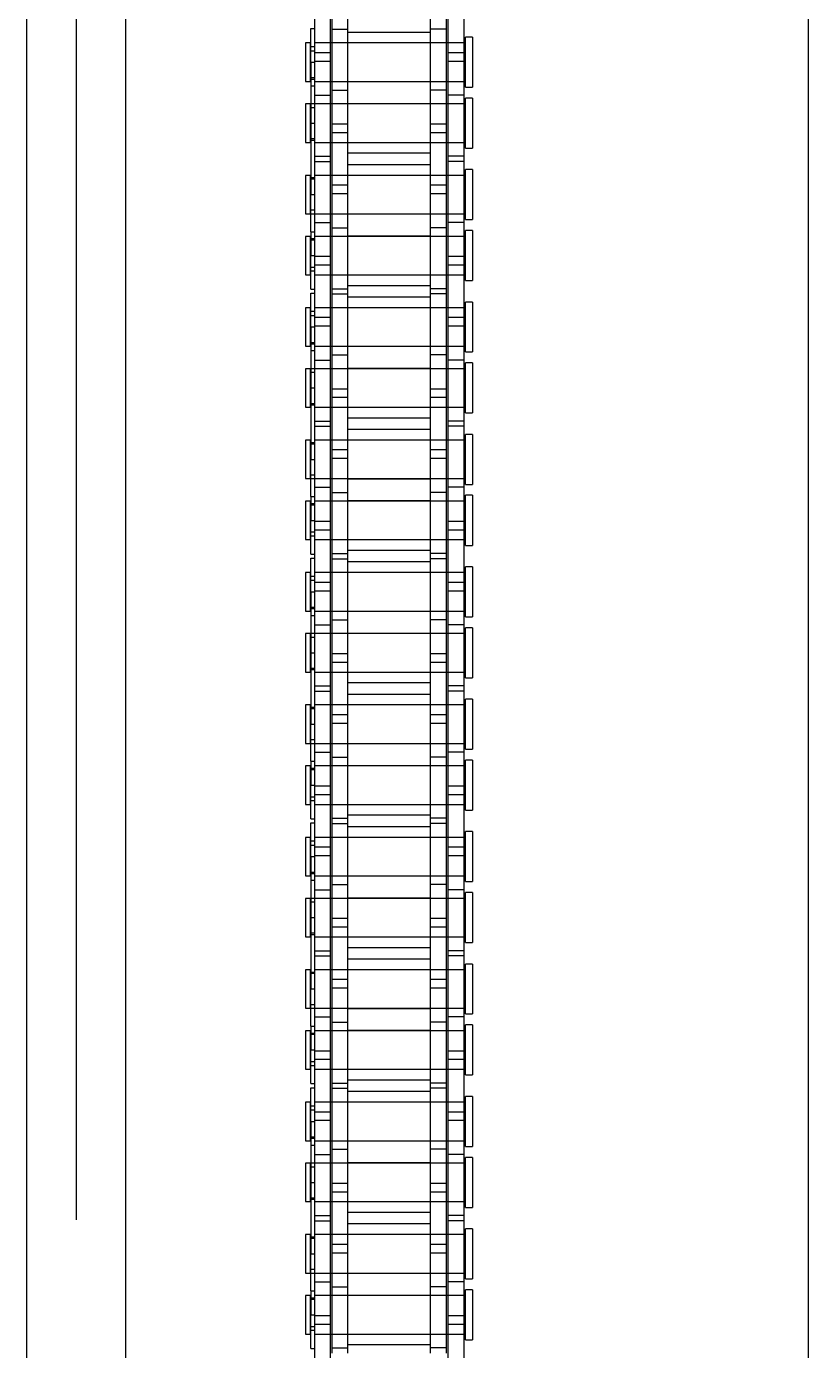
# Model space of a CAD drawing. Header units: metres. Extents: x 0 to 63075, y 0 to 44550.
# Drawn here: x 14315.3 to 14390.3, y 26156.7 to 26283.7 of the extents above; entities that cross this region are included whole.
import ezdxf

# ---------------------------------------------------------------- set-up
doc = ezdxf.new("R2010")
doc.units = ezdxf.units.M
doc.header["$LTSCALE"] = 75
doc.linetypes.add('HIDDEN2', pattern=[4.7625, 3.175, -1.5875])
for name, color, linetype in [('SDM', 7, 'Continuous'), ('SL4', 4, 'Continuous'), ('ST1', 7, 'HIDDEN2')]:
    doc.layers.add(name, color=color, linetype=linetype)

# ---------------------------------------------------------------- blocks, each defined once
blk = doc.blocks.new('A$Ca53c419a')
at = {"layer": 'SL4'}
for p, q in [((2334.74, 495.77), (1009.76, 495.77)), ((1009.76, 486.24), (2334.74, 486.24)), ((1009.76, 420.77), (2334.74, 420.77))]:
    blk.add_line(p, q, dxfattribs=at)
at = {"layer": 'ST1'}
for p, q in [((2334.74, 491), (1009.76, 491)), ((1009.76, 486.24), (2334.74, 486.24)), ((1732.17, 469), (1728.48, 469)), ((1728.48, 469), (1728.48, 468.53)), ((1732.17, 468.53), (1732.17, 469)), ((1738.02, 469), (1734.33, 469)), ((1734.33, 469), (1734.33, 468.53)), ((1738.02, 468.53), (1738.02, 469)), ((1744.87, 469), (1741.18, 469)), ((1741.18, 469), (1741.18, 468.53)), ((1744.87, 468.53), (1744.87, 469)), ((1750.72, 469), (1747.03, 469)), ((1747.03, 469), (1747.03, 468.53)), ((1750.72, 468.53), (1750.72, 469)), ((1757.57, 469), (1753.88, 469)), ((1753.88, 469), (1753.88, 468.53)), ((1757.57, 468.53), (1757.57, 469)), ((1763.42, 469), (1759.73, 469)), ((1759.73, 469), (1759.73, 468.53)), ((1763.42, 468.53), (1763.42, 469)), ((1770.27, 469), (1766.58, 469)), ((1766.58, 469), (1766.58, 468.53)), ((1770.27, 468.53), (1770.27, 469)), ((1776.12, 469), (1772.43, 469)), ((1772.43, 469), (1772.43, 468.53)), ((1776.12, 468.53), (1776.12, 469)), ((1782.97, 469), (1779.28, 469)), ((1779.28, 469), (1779.28, 468.53)), ((1782.97, 468.53), (1782.97, 469)), ((1788.82, 469), (1785.13, 469)), ((1785.13, 469), (1785.13, 468.53)), ((1788.82, 468.53), (1788.82, 469)), ((1795.67, 469), (1791.98, 469)), ((1791.98, 469), (1791.98, 468.53)), ((1795.67, 468.53), (1795.67, 469)), ((1801.52, 469), (1797.83, 469)), ((1797.83, 469), (1797.83, 468.53)), ((1801.52, 468.53), (1801.52, 469)), ((1808.37, 469), (1804.68, 469)), ((1804.68, 469), (1804.68, 468.53)), ((1808.37, 468.53), (1808.37, 469)), ((1814.22, 469), (1810.53, 469)), ((1810.53, 469), (1810.53, 468.53)), ((1814.22, 468.53), (1814.22, 469)), ((1821.07, 469), (1817.38, 469)), ((1817.38, 469), (1817.38, 468.53)), ((1821.07, 468.53), (1821.07, 469)), ((1826.92, 469), (1823.23, 469)), ((1823.23, 469), (1823.23, 468.53)), ((1826.92, 468.53), (1826.92, 469)), ((1833.77, 469), (1830.08, 469)), ((1830.08, 469), (1830.08, 468.53)), ((1833.77, 468.53), (1833.77, 469)), ((1839.62, 469), (1835.93, 469)), ((1835.93, 469), (1835.93, 468.53)), ((1839.62, 468.53), (1839.62, 469)), ((1846.47, 469), (1842.78, 469)), ((1842.78, 469), (1842.78, 468.53)), ((1846.47, 468.53), (1846.47, 469)), ((1852.32, 469), (1848.63, 469)), ((1848.63, 469), (1848.63, 468.53)), ((1852.32, 468.53), (1852.32, 469)), ((1729.4, 468.16), (1720.3, 468.16)), ((1727.1, 468.49), (1727.1, 468.16)), ((1727.1, 468.49), (1730.33, 468.49)), ((1728.48, 468.53), (1732.17, 468.53)), ((1728.48, 468.16), (1728.48, 466.64)), ((1728.48, 468.16), (1728.48, 453.66)), ((1728.85, 468.53), (1728.85, 468.16)), ((1729.22, 468.49), (1729.22, 468.16)), ((1730.26, 468.16), (1729.4, 468.16)), ((1729.4, 466.64), (1729.4, 468.16)), ((1739.35, 468.16), (1730.26, 468.16)), ((1730.26, 468.16), (1730.26, 466.64)), ((1730.33, 468.49), (1730.33, 468.16)), ((1732.62, 468.49), (1730.33, 468.49)), ((1731.8, 468.16), (1731.8, 468.53)), ((1731.95, 468.49), (1731.95, 468.16)), ((1732.17, 466.64), (1732.17, 468.16)), ((1732.17, 453.66), (1732.17, 468.16)), ((1732.62, 468.49), (1736.18, 468.49)), ((1732.62, 468.49), (1732.62, 468.16)), ((1733.5, 468.16), (1733.5, 466.64)), ((1734.33, 468.53), (1738.02, 468.53)), ((1734.33, 468.49), (1734.33, 466.64)), ((1734.33, 468.16), (1734.33, 453.66)), ((1734.7, 468.53), (1734.7, 468.16)), ((1736.18, 468.49), (1736.18, 468.16)), ((1748.88, 468.49), (1736.18, 468.49)), ((1737.65, 468.16), (1737.65, 468.53)), ((1737.8, 468.49), (1737.8, 468.16)), ((1738.02, 466.64), (1738.02, 468.16)), ((1738.02, 453.66), (1738.02, 468.16)), ((1739.35, 468.16), (1739.35, 466.64)), ((1745.7, 468.16), (1739.35, 468.16)), ((1739.85, 468.16), (1739.85, 466.64)), ((1741.18, 468.53), (1744.87, 468.53)), ((1741.18, 468.16), (1741.18, 466.64)), ((1741.18, 468.16), (1741.18, 453.66)), ((1741.41, 468.49), (1741.41, 468.16)), ((1741.55, 468.53), (1741.55, 468.16)), ((1743.03, 468.49), (1743.03, 468.16)), ((1744.5, 468.16), (1744.5, 468.53)), ((1744.87, 466.64), (1744.87, 468.49)), ((1744.87, 453.66), (1744.87, 468.16)), ((1745.7, 468.16), (1745.7, 466.64)), ((1754.8, 468.16), (1745.7, 468.16)), ((1746.58, 468.16), (1746.58, 468.49)), ((1747.03, 468.53), (1750.72, 468.53)), ((1747.03, 468.16), (1747.03, 466.64)), ((1747.03, 468.16), (1747.03, 453.66)), ((1747.26, 468.49), (1747.26, 468.16)), ((1747.4, 468.53), (1747.4, 468.16)), ((1748.88, 468.49), (1748.88, 468.16)), ((1748.88, 468.49), (1752.11, 468.49)), ((1748.95, 466.64), (1748.95, 468.16)), ((1749.81, 468.16), (1749.81, 466.64)), ((1749.98, 468.49), (1749.98, 468.16)), ((1750.35, 468.16), (1750.35, 468.53)), ((1750.72, 466.64), (1750.72, 468.16)), ((1750.72, 453.66), (1750.72, 468.16)), ((1752.11, 468.49), (1752.11, 468.16)), ((1752.5, 468.49), (1752.5, 468.16)), ((1752.5, 468.49), (1755.73, 468.49)), ((1753.88, 468.53), (1757.57, 468.53)), ((1753.88, 468.16), (1753.88, 466.64)), ((1753.88, 468.16), (1753.88, 453.66)), ((1754.25, 468.53), (1754.25, 468.16)), ((1754.62, 468.49), (1754.62, 468.16)), ((1755.66, 468.16), (1754.8, 468.16)), ((1754.8, 466.64), (1754.8, 468.16)), ((1764.75, 468.16), (1755.66, 468.16)), ((1755.66, 468.16), (1755.66, 466.64)), ((1755.73, 468.49), (1755.73, 468.16)), ((1758.02, 468.49), (1755.73, 468.49)), ((1757.2, 468.16), (1757.2, 468.53)), ((1757.35, 468.49), (1757.35, 468.16)), ((1757.57, 466.64), (1757.57, 468.16)), ((1757.57, 453.66), (1757.57, 468.16)), ((1758.02, 468.49), (1761.58, 468.49)), ((1758.02, 468.49), (1758.02, 468.16)), ((1758.9, 468.16), (1758.9, 466.64)), ((1759.73, 468.53), (1763.42, 468.53)), ((1759.73, 468.49), (1759.73, 466.64)), ((1759.73, 468.16), (1759.73, 453.66)), ((1760.1, 468.53), (1760.1, 468.16)), ((1761.58, 468.49), (1761.58, 468.16)), ((1774.28, 468.49), (1761.58, 468.49)), ((1763.05, 468.16), (1763.05, 468.53)), ((1763.2, 468.49), (1763.2, 468.16)), ((1763.42, 466.64), (1763.42, 468.16)), ((1763.42, 453.66), (1763.42, 468.16)), ((1764.75, 468.16), (1764.75, 466.64)), ((1771.1, 468.16), (1764.75, 468.16)), ((1765.25, 468.16), (1765.25, 466.64)), ((1766.58, 468.53), (1770.27, 468.53)), ((1766.58, 468.16), (1766.58, 466.64)), ((1766.58, 468.16), (1766.58, 453.66)), ((1766.81, 468.49), (1766.81, 468.16)), ((1766.95, 468.53), (1766.95, 468.16)), ((1768.43, 468.49), (1768.43, 468.16)), ((1769.9, 468.16), (1769.9, 468.53)), ((1770.27, 466.64), (1770.27, 468.49)), ((1770.27, 453.66), (1770.27, 468.16)), ((1771.1, 468.16), (1771.1, 466.64)), ((1780.2, 468.16), (1771.1, 468.16)), ((1771.98, 468.16), (1771.98, 468.49)), ((1772.43, 468.53), (1776.12, 468.53)), ((1772.43, 468.16), (1772.43, 466.64)), ((1772.43, 468.16), (1772.43, 453.66)), ((1772.66, 468.49), (1772.66, 468.16)), ((1772.8, 468.53), (1772.8, 468.16)), ((1774.28, 468.49), (1774.28, 468.16)), ((1774.28, 468.49), (1777.51, 468.49)), ((1774.35, 466.64), (1774.35, 468.16)), ((1775.21, 468.16), (1775.21, 466.64)), ((1775.38, 468.49), (1775.38, 468.16)), ((1775.75, 468.16), (1775.75, 468.53)), ((1776.12, 466.64), (1776.12, 468.16)), ((1776.12, 453.66), (1776.12, 468.16)), ((1777.51, 468.49), (1777.51, 468.16)), ((1777.9, 468.49), (1777.9, 468.16)), ((1777.9, 468.49), (1781.13, 468.49)), ((1779.28, 468.53), (1782.97, 468.53)), ((1779.28, 468.16), (1779.28, 466.64)), ((1779.28, 468.16), (1779.28, 453.66)), ((1779.65, 468.53), (1779.65, 468.16)), ((1780.02, 468.49), (1780.02, 468.16)), ((1781.06, 468.16), (1780.2, 468.16)), ((1780.2, 466.64), (1780.2, 468.16)), ((1790.15, 468.16), (1781.06, 468.16)), ((1781.06, 468.16), (1781.06, 466.64)), ((1781.13, 468.49), (1781.13, 468.16)), ((1783.42, 468.49), (1781.13, 468.49)), ((1782.6, 468.16), (1782.6, 468.53)), ((1782.75, 468.49), (1782.75, 468.16)), ((1782.97, 466.64), (1782.97, 468.16)), ((1782.97, 453.66), (1782.97, 468.16)), ((1783.42, 468.49), (1786.98, 468.49)), ((1783.42, 468.49), (1783.42, 468.16)), ((1784.3, 468.16), (1784.3, 466.64)), ((1785.13, 468.53), (1788.82, 468.53)), ((1785.13, 468.49), (1785.13, 466.64)), ((1785.13, 468.16), (1785.13, 453.66)), ((1785.5, 468.53), (1785.5, 468.16)), ((1786.98, 468.49), (1786.98, 468.16)), ((1799.68, 468.49), (1786.98, 468.49)), ((1788.45, 468.16), (1788.45, 468.53)), ((1788.6, 468.49), (1788.6, 468.16)), ((1788.82, 466.64), (1788.82, 468.16)), ((1788.82, 453.66), (1788.82, 468.16)), ((1790.15, 468.16), (1790.15, 466.64)), ((1796.5, 468.16), (1790.15, 468.16)), ((1790.65, 468.16), (1790.65, 466.64)), ((1791.98, 468.53), (1795.67, 468.53)), ((1791.98, 468.16), (1791.98, 466.64)), ((1791.98, 468.16), (1791.98, 453.66)), ((1792.21, 468.49), (1792.21, 468.16)), ((1792.35, 468.53), (1792.35, 468.16)), ((1793.83, 468.49), (1793.83, 468.16)), ((1795.3, 468.16), (1795.3, 468.53)), ((1795.67, 466.64), (1795.67, 468.49)), ((1795.67, 453.66), (1795.67, 468.16)), ((1796.5, 468.16), (1796.5, 466.64)), ((1805.6, 468.16), (1796.5, 468.16)), ((1797.38, 468.16), (1797.38, 468.49)), ((1797.83, 468.53), (1801.52, 468.53)), ((1797.83, 468.16), (1797.83, 466.64)), ((1797.83, 468.16), (1797.83, 453.66)), ((1798.06, 468.49), (1798.06, 468.16)), ((1798.2, 468.53), (1798.2, 468.16)), ((1799.68, 468.49), (1799.68, 468.16)), ((1799.68, 468.49), (1802.91, 468.49)), ((1799.75, 466.64), (1799.75, 468.16)), ((1800.61, 468.16), (1800.61, 466.64)), ((1800.78, 468.49), (1800.78, 468.16)), ((1801.15, 468.16), (1801.15, 468.53)), ((1801.52, 466.64), (1801.52, 468.16)), ((1801.52, 453.66), (1801.52, 468.16)), ((1802.91, 468.49), (1802.91, 468.16)), ((1803.3, 468.49), (1803.3, 468.16)), ((1803.3, 468.49), (1806.53, 468.49)), ((1804.68, 468.53), (1808.37, 468.53)), ((1804.68, 468.16), (1804.68, 466.64)), ((1804.68, 468.16), (1804.68, 453.66)), ((1805.05, 468.53), (1805.05, 468.16)), ((1805.42, 468.49), (1805.42, 468.16)), ((1806.46, 468.16), (1805.6, 468.16)), ((1805.6, 466.64), (1805.6, 468.16)), ((1815.55, 468.16), (1806.46, 468.16)), ((1806.46, 468.16), (1806.46, 466.64)), ((1806.53, 468.49), (1806.53, 468.16)), ((1808.82, 468.49), (1806.53, 468.49)), ((1808, 468.16), (1808, 468.53)), ((1808.15, 468.49), (1808.15, 468.16)), ((1808.37, 466.64), (1808.37, 468.16)), ((1808.37, 453.66), (1808.37, 468.16)), ((1808.82, 468.49), (1812.38, 468.49)), ((1808.82, 468.49), (1808.82, 468.16)), ((1809.7, 468.16), (1809.7, 466.64)), ((1810.53, 468.53), (1814.22, 468.53)), ((1810.53, 468.49), (1810.53, 466.64)), ((1810.53, 468.16), (1810.53, 453.66)), ((1810.9, 468.53), (1810.9, 468.16)), ((1812.38, 468.49), (1812.38, 468.16)), ((1825.08, 468.49), (1812.38, 468.49)), ((1813.85, 468.16), (1813.85, 468.53)), ((1814, 468.49), (1814, 468.16)), ((1814.22, 466.64), (1814.22, 468.16)), ((1814.22, 453.66), (1814.22, 468.16)), ((1815.55, 468.16), (1815.55, 466.64)), ((1821.9, 468.16), (1815.55, 468.16)), ((1816.05, 468.16), (1816.05, 466.64)), ((1817.38, 468.53), (1821.07, 468.53)), ((1817.38, 468.16), (1817.38, 466.64)), ((1817.38, 468.16), (1817.38, 453.66)), ((1817.61, 468.49), (1817.61, 468.16)), ((1817.75, 468.53), (1817.75, 468.16)), ((1819.23, 468.49), (1819.23, 468.16)), ((1820.7, 468.16), (1820.7, 468.53)), ((1821.07, 466.64), (1821.07, 468.49)), ((1821.07, 453.66), (1821.07, 468.16)), ((1821.9, 468.16), (1821.9, 466.64)), ((1831, 468.16), (1821.9, 468.16)), ((1822.78, 468.16), (1822.78, 468.49)), ((1823.23, 468.53), (1826.92, 468.53)), ((1823.23, 468.16), (1823.23, 466.64)), ((1823.23, 468.16), (1823.23, 453.66)), ((1823.46, 468.49), (1823.46, 468.16)), ((1823.6, 468.53), (1823.6, 468.16)), ((1825.08, 468.49), (1825.08, 468.16)), ((1825.08, 468.49), (1828.31, 468.49)), ((1825.15, 466.64), (1825.15, 468.16)), ((1826.01, 468.16), (1826.01, 466.64)), ((1826.18, 468.49), (1826.18, 468.16)), ((1826.55, 468.16), (1826.55, 468.53)), ((1826.92, 466.64), (1826.92, 468.16)), ((1826.92, 453.66), (1826.92, 468.16)), ((1828.31, 468.49), (1828.31, 468.16)), ((1828.7, 468.49), (1828.7, 468.16)), ((1828.7, 468.49), (1831.93, 468.49)), ((1830.08, 468.53), (1833.77, 468.53)), ((1830.08, 468.16), (1830.08, 466.64)), ((1830.08, 468.16), (1830.08, 453.66)), ((1830.45, 468.53), (1830.45, 468.16)), ((1830.82, 468.49), (1830.82, 468.16)), ((1831.86, 468.16), (1831, 468.16)), ((1831, 466.64), (1831, 468.16)), ((1840.95, 468.16), (1831.86, 468.16)), ((1831.86, 468.16), (1831.86, 466.64)), ((1831.93, 468.49), (1831.93, 468.16)), ((1834.22, 468.49), (1831.93, 468.49)), ((1833.4, 468.16), (1833.4, 468.53)), ((1833.55, 468.49), (1833.55, 468.16)), ((1833.77, 466.64), (1833.77, 468.16)), ((1833.77, 453.66), (1833.77, 468.16)), ((1834.22, 468.49), (1837.78, 468.49)), ((1834.22, 468.49), (1834.22, 468.16)), ((1835.1, 468.16), (1835.1, 466.64)), ((1835.93, 468.53), (1839.62, 468.53)), ((1835.93, 468.49), (1835.93, 466.64)), ((1835.93, 468.16), (1835.93, 453.66)), ((1836.3, 468.53), (1836.3, 468.16)), ((1837.78, 468.49), (1837.78, 468.16)), ((1850.48, 468.49), (1837.78, 468.49)), ((1839.25, 468.16), (1839.25, 468.53)), ((1839.4, 468.49), (1839.4, 468.16)), ((1839.62, 466.64), (1839.62, 468.16)), ((1839.62, 453.66), (1839.62, 468.16)), ((1840.95, 468.16), (1840.95, 466.64)), ((1847.3, 468.16), (1840.95, 468.16)), ((1841.45, 468.16), (1841.45, 466.64)), ((1842.78, 468.53), (1846.47, 468.53)), ((1842.78, 468.16), (1842.78, 466.64)), ((1842.78, 468.16), (1842.78, 453.66)), ((1843.01, 468.49), (1843.01, 468.16)), ((1843.15, 468.53), (1843.15, 468.16)), ((1844.63, 468.49), (1844.63, 468.16)), ((1846.1, 468.16), (1846.1, 468.53)), ((1846.47, 466.64), (1846.47, 468.49)), ((1846.47, 453.66), (1846.47, 468.16)), ((1847.3, 468.16), (1847.3, 466.64)), ((1856.4, 468.16), (1847.3, 468.16)), ((1848.18, 468.16), (1848.18, 468.49)), ((1848.63, 468.53), (1852.32, 468.53)), ((1848.63, 468.16), (1848.63, 466.64)), ((1848.63, 468.16), (1848.63, 453.66)), ((1848.86, 468.49), (1848.86, 468.16)), ((1849, 468.53), (1849, 468.16)), ((1850.48, 468.49), (1850.48, 468.16)), ((1850.48, 468.49), (1853.71, 468.49)), ((1850.55, 466.64), (1850.55, 468.16)), ((1851.41, 468.16), (1851.41, 466.64)), ((1851.58, 468.49), (1851.58, 468.16)), ((1851.95, 468.16), (1851.95, 468.53)), ((1852.32, 466.64), (1852.32, 468.16)), ((1852.32, 453.66), (1852.32, 468.16)), ((1853.71, 468.49), (1853.71, 468.16)), ((1729.4, 466.64), (1720.3, 466.64)), ((1733, 466.49), (1726.65, 466.49)), ((1727.15, 466.49), (1727.15, 464.97)), ((1728.48, 466.49), (1728.48, 464.97)), ((1730.26, 466.64), (1729.4, 466.64)), ((1739.35, 466.64), (1730.26, 466.64)), ((1732.17, 464.97), (1732.17, 466.49)), ((1733, 466.49), (1733, 464.97)), ((1742.1, 466.49), (1733, 466.49)), ((1734.33, 466.49), (1734.33, 464.97)), ((1736.25, 464.97), (1736.25, 466.49)), ((1737.11, 466.49), (1737.11, 464.97)), ((1738.02, 464.97), (1738.02, 466.49)), ((1745.7, 466.64), (1739.35, 466.64)), ((1741.18, 466.49), (1741.18, 464.97)), ((1742.96, 466.49), (1742.1, 466.49)), ((1742.1, 464.97), (1742.1, 466.49)), ((1752.05, 466.49), (1742.96, 466.49)), ((1742.96, 466.49), (1742.96, 464.97)), ((1744.87, 464.97), (1744.87, 466.49)), ((1754.8, 466.64), (1745.7, 466.64)), ((1746.2, 466.49), (1746.2, 464.97)), ((1747.03, 466.49), (1747.03, 464.97)), ((1750.72, 464.97), (1750.72, 466.49)), ((1752.05, 466.49), (1752.05, 464.97)), ((1758.4, 466.49), (1752.05, 466.49)), ((1752.55, 466.49), (1752.55, 464.97)), ((1753.88, 466.49), (1753.88, 464.97)), ((1755.66, 466.64), (1754.8, 466.64)), ((1764.75, 466.64), (1755.66, 466.64)), ((1757.57, 464.97), (1757.57, 466.49)), ((1758.4, 466.49), (1758.4, 464.97)), ((1767.5, 466.49), (1758.4, 466.49)), ((1759.73, 466.49), (1759.73, 464.97)), ((1761.65, 464.97), (1761.65, 466.49)), ((1762.51, 466.49), (1762.51, 464.97)), ((1763.42, 464.97), (1763.42, 466.49)), ((1771.1, 466.64), (1764.75, 466.64)), ((1766.58, 466.49), (1766.58, 464.97)), ((1768.36, 466.49), (1767.5, 466.49)), ((1767.5, 464.97), (1767.5, 466.49)), ((1777.45, 466.49), (1768.36, 466.49)), ((1768.36, 466.49), (1768.36, 464.97)), ((1770.27, 464.97), (1770.27, 466.49)), ((1780.2, 466.64), (1771.1, 466.64)), ((1771.6, 466.49), (1771.6, 464.97)), ((1772.43, 466.49), (1772.43, 464.97)), ((1776.12, 464.97), (1776.12, 466.49)), ((1777.45, 466.49), (1777.45, 464.97)), ((1783.8, 466.49), (1777.45, 466.49)), ((1777.95, 466.49), (1777.95, 464.97)), ((1779.28, 466.49), (1779.28, 464.97)), ((1781.06, 466.64), (1780.2, 466.64)), ((1790.15, 466.64), (1781.06, 466.64)), ((1782.97, 464.97), (1782.97, 466.49)), ((1783.8, 466.49), (1783.8, 464.97)), ((1792.9, 466.49), (1783.8, 466.49)), ((1785.13, 466.49), (1785.13, 464.97)), ((1787.05, 464.97), (1787.05, 466.49)), ((1787.91, 466.49), (1787.91, 464.97)), ((1788.82, 464.97), (1788.82, 466.49)), ((1796.5, 466.64), (1790.15, 466.64)), ((1791.98, 466.49), (1791.98, 464.97)), ((1793.76, 466.49), (1792.9, 466.49)), ((1792.9, 464.97), (1792.9, 466.49)), ((1802.85, 466.49), (1793.76, 466.49)), ((1793.76, 466.49), (1793.76, 464.97)), ((1795.67, 464.97), (1795.67, 466.49)), ((1805.6, 466.64), (1796.5, 466.64)), ((1797, 466.49), (1797, 464.97)), ((1797.83, 466.49), (1797.83, 464.97)), ((1801.52, 464.97), (1801.52, 466.49)), ((1802.85, 466.49), (1802.85, 464.97)), ((1809.2, 466.49), (1802.85, 466.49)), ((1803.35, 466.49), (1803.35, 464.97)), ((1804.68, 466.49), (1804.68, 464.97)), ((1806.46, 466.64), (1805.6, 466.64)), ((1815.55, 466.64), (1806.46, 466.64)), ((1808.37, 464.97), (1808.37, 466.49)), ((1809.2, 466.49), (1809.2, 464.97)), ((1818.3, 466.49), (1809.2, 466.49)), ((1810.53, 466.49), (1810.53, 464.97)), ((1812.45, 464.97), (1812.45, 466.49)), ((1813.31, 466.49), (1813.31, 464.97)), ((1814.22, 464.97), (1814.22, 466.49)), ((1821.9, 466.64), (1815.55, 466.64)), ((1817.38, 466.49), (1817.38, 464.97)), ((1819.16, 466.49), (1818.3, 466.49)), ((1818.3, 464.97), (1818.3, 466.49)), ((1828.25, 466.49), (1819.16, 466.49)), ((1819.16, 466.49), (1819.16, 464.97)), ((1821.07, 464.97), (1821.07, 466.49)), ((1831, 466.64), (1821.9, 466.64)), ((1822.4, 466.49), (1822.4, 464.97)), ((1823.23, 466.49), (1823.23, 464.97)), ((1826.92, 464.97), (1826.92, 466.49)), ((1828.25, 466.49), (1828.25, 464.97)), ((1834.6, 466.49), (1828.25, 466.49)), ((1828.75, 466.49), (1828.75, 464.97)), ((1830.08, 466.49), (1830.08, 464.97)), ((1831.86, 466.64), (1831, 466.64)), ((1840.95, 466.64), (1831.86, 466.64)), ((1833.77, 464.97), (1833.77, 466.49)), ((1834.6, 466.49), (1834.6, 464.97)), ((1843.7, 466.49), (1834.6, 466.49)), ((1835.93, 466.49), (1835.93, 464.97)), ((1837.85, 464.97), (1837.85, 466.49)), ((1838.71, 466.49), (1838.71, 464.97)), ((1839.62, 464.97), (1839.62, 466.49)), ((1847.3, 466.64), (1840.95, 466.64)), ((1842.78, 466.49), (1842.78, 464.97)), ((1844.56, 466.49), (1843.7, 466.49)), ((1843.7, 464.97), (1843.7, 466.49)), ((1853.65, 466.49), (1844.56, 466.49)), ((1844.56, 466.49), (1844.56, 464.97)), ((1846.47, 464.97), (1846.47, 466.49)), ((1856.4, 466.64), (1847.3, 466.64)), ((1847.8, 466.49), (1847.8, 464.97)), ((1848.63, 466.49), (1848.63, 464.97)), ((1852.32, 464.97), (1852.32, 466.49)), ((1853.65, 466.49), (1853.65, 464.97)), ((1860, 466.49), (1853.65, 466.49)), ((1733, 464.97), (1726.65, 464.97)), ((1727.44, 457.04), (1727.44, 464.97)), ((1728.48, 464.97), (1728.48, 457.04)), ((1732.17, 457.04), (1732.17, 464.97)), ((1732.22, 464.97), (1732.22, 457.04)), ((1742.1, 464.97), (1733, 464.97)), ((1734.29, 457.04), (1734.29, 464.97)), ((1734.33, 464.97), (1734.33, 457.04)), ((1738.02, 457.04), (1738.02, 464.97)), ((1739.07, 464.97), (1739.07, 457.04)), ((1740.14, 457.04), (1740.14, 464.97)), ((1741.18, 464.97), (1741.18, 457.04)), ((1742.96, 464.97), (1742.1, 464.97)), ((1752.05, 464.97), (1742.96, 464.97)), ((1744.87, 457.04), (1744.87, 464.97)), ((1744.92, 464.97), (1744.92, 457.04)), ((1746.99, 457.04), (1746.99, 464.97)), ((1747.03, 464.97), (1747.03, 457.04)), ((1750.72, 457.04), (1750.72, 464.97)), ((1751.77, 464.97), (1751.77, 457.04)), ((1758.4, 464.97), (1752.05, 464.97)), ((1752.84, 457.04), (1752.84, 464.97)), ((1753.88, 464.97), (1753.88, 457.04)), ((1757.57, 457.04), (1757.57, 464.97)), ((1757.62, 464.97), (1757.62, 457.04)), ((1767.5, 464.97), (1758.4, 464.97)), ((1759.69, 457.04), (1759.69, 464.97)), ((1759.73, 464.97), (1759.73, 457.04)), ((1763.42, 457.04), (1763.42, 464.97)), ((1764.47, 464.97), (1764.47, 457.04)), ((1765.54, 457.04), (1765.54, 464.97)), ((1766.58, 464.97), (1766.58, 457.04)), ((1768.36, 464.97), (1767.5, 464.97)), ((1777.45, 464.97), (1768.36, 464.97)), ((1770.27, 457.04), (1770.27, 464.97)), ((1770.32, 464.97), (1770.32, 457.04)), ((1772.39, 457.04), (1772.39, 464.97)), ((1772.43, 464.97), (1772.43, 457.04)), ((1776.12, 457.04), (1776.12, 464.97)), ((1777.17, 464.97), (1777.17, 457.04)), ((1783.8, 464.97), (1777.45, 464.97)), ((1778.24, 457.04), (1778.24, 464.97)), ((1779.28, 464.97), (1779.28, 457.04)), ((1782.97, 457.04), (1782.97, 464.97)), ((1783.02, 464.97), (1783.02, 457.04)), ((1792.9, 464.97), (1783.8, 464.97)), ((1785.09, 457.04), (1785.09, 464.97)), ((1785.13, 464.97), (1785.13, 457.04)), ((1788.82, 457.04), (1788.82, 464.97)), ((1789.87, 464.97), (1789.87, 457.04)), ((1790.94, 457.04), (1790.94, 464.97)), ((1791.98, 464.97), (1791.98, 457.04)), ((1793.76, 464.97), (1792.9, 464.97)), ((1802.85, 464.97), (1793.76, 464.97)), ((1795.67, 457.04), (1795.67, 464.97)), ((1795.72, 464.97), (1795.72, 457.04)), ((1797.79, 457.04), (1797.79, 464.97)), ((1797.83, 464.97), (1797.83, 457.04)), ((1801.52, 457.04), (1801.52, 464.97)), ((1802.57, 464.97), (1802.57, 457.04)), ((1809.2, 464.97), (1802.85, 464.97)), ((1803.64, 457.04), (1803.64, 464.97)), ((1804.68, 464.97), (1804.68, 457.04)), ((1808.37, 457.04), (1808.37, 464.97)), ((1808.42, 464.97), (1808.42, 457.04)), ((1818.3, 464.97), (1809.2, 464.97)), ((1810.49, 457.04), (1810.49, 464.97)), ((1810.53, 464.97), (1810.53, 457.04)), ((1814.22, 457.04), (1814.22, 464.97)), ((1815.27, 464.97), (1815.27, 457.04)), ((1816.34, 457.04), (1816.34, 464.97)), ((1817.38, 464.97), (1817.38, 457.04)), ((1819.16, 464.97), (1818.3, 464.97)), ((1828.25, 464.97), (1819.16, 464.97)), ((1821.07, 457.04), (1821.07, 464.97)), ((1821.12, 464.97), (1821.12, 457.04)), ((1823.19, 457.04), (1823.19, 464.97)), ((1823.23, 464.97), (1823.23, 457.04)), ((1826.92, 457.04), (1826.92, 464.97)), ((1827.97, 464.97), (1827.97, 457.04)), ((1834.6, 464.97), (1828.25, 464.97)), ((1829.04, 457.04), (1829.04, 464.97)), ((1830.08, 464.97), (1830.08, 457.04)), ((1833.77, 457.04), (1833.77, 464.97)), ((1833.82, 464.97), (1833.82, 457.04)), ((1843.7, 464.97), (1834.6, 464.97)), ((1835.89, 457.04), (1835.89, 464.97)), ((1835.93, 464.97), (1835.93, 457.04)), ((1839.62, 457.04), (1839.62, 464.97)), ((1840.67, 464.97), (1840.67, 457.04)), ((1841.74, 457.04), (1841.74, 464.97)), ((1842.78, 464.97), (1842.78, 457.04)), ((1844.56, 464.97), (1843.7, 464.97)), ((1853.65, 464.97), (1844.56, 464.97)), ((1846.47, 457.04), (1846.47, 464.97)), ((1846.52, 464.97), (1846.52, 457.04)), ((1848.59, 457.04), (1848.59, 464.97)), ((1848.63, 464.97), (1848.63, 457.04)), ((1852.32, 457.04), (1852.32, 464.97)), ((1853.37, 464.97), (1853.37, 457.04)), ((1860, 464.97), (1853.65, 464.97)), ((1733, 457.04), (1726.65, 457.04)), ((1727.15, 455.52), (1727.15, 457.04)), ((1728.48, 457.04), (1728.48, 455.52)), ((1732.17, 455.52), (1732.17, 457.04)), ((1733, 455.52), (1733, 457.04)), ((1742.1, 457.04), (1733, 457.04)), ((1734.33, 457.04), (1734.33, 455.52)), ((1736.25, 455.52), (1736.25, 457.04)), ((1737.11, 457.04), (1737.11, 455.52)), ((1738.02, 455.52), (1738.02, 457.04)), ((1741.18, 457.04), (1741.18, 455.52)), ((1742.96, 457.04), (1742.1, 457.04)), ((1742.1, 455.52), (1742.1, 457.04)), ((1752.05, 457.04), (1742.96, 457.04)), ((1742.96, 457.04), (1742.96, 455.52)), ((1744.87, 455.52), (1744.87, 457.04)), ((1746.2, 455.52), (1746.2, 457.04)), ((1747.03, 457.04), (1747.03, 455.52)), ((1750.72, 455.52), (1750.72, 457.04)), ((1752.05, 455.52), (1752.05, 457.04)), ((1758.4, 457.04), (1752.05, 457.04)), ((1752.55, 455.52), (1752.55, 457.04)), ((1753.88, 457.04), (1753.88, 455.52)), ((1757.57, 455.52), (1757.57, 457.04)), ((1758.4, 455.52), (1758.4, 457.04)), ((1767.5, 457.04), (1758.4, 457.04)), ((1759.73, 457.04), (1759.73, 455.52)), ((1761.65, 455.52), (1761.65, 457.04)), ((1762.51, 457.04), (1762.51, 455.52)), ((1763.42, 455.52), (1763.42, 457.04)), ((1766.58, 457.04), (1766.58, 455.52)), ((1768.36, 457.04), (1767.5, 457.04)), ((1767.5, 455.52), (1767.5, 457.04)), ((1777.45, 457.04), (1768.36, 457.04)), ((1768.36, 457.04), (1768.36, 455.52)), ((1770.27, 455.52), (1770.27, 457.04)), ((1771.6, 455.52), (1771.6, 457.04)), ((1772.43, 457.04), (1772.43, 455.52)), ((1776.12, 455.52), (1776.12, 457.04)), ((1777.45, 455.52), (1777.45, 457.04)), ((1783.8, 457.04), (1777.45, 457.04)), ((1777.95, 455.52), (1777.95, 457.04)), ((1779.28, 457.04), (1779.28, 455.52)), ((1782.97, 455.52), (1782.97, 457.04)), ((1783.8, 455.52), (1783.8, 457.04)), ((1792.9, 457.04), (1783.8, 457.04)), ((1785.13, 457.04), (1785.13, 455.52)), ((1787.05, 455.52), (1787.05, 457.04)), ((1787.91, 457.04), (1787.91, 455.52)), ((1788.82, 455.52), (1788.82, 457.04)), ((1791.98, 457.04), (1791.98, 455.52)), ((1793.76, 457.04), (1792.9, 457.04)), ((1792.9, 455.52), (1792.9, 457.04)), ((1802.85, 457.04), (1793.76, 457.04)), ((1793.76, 457.04), (1793.76, 455.52)), ((1795.67, 455.52), (1795.67, 457.04)), ((1797, 455.52), (1797, 457.04)), ((1797.83, 457.04), (1797.83, 455.52)), ((1801.52, 455.52), (1801.52, 457.04)), ((1802.85, 455.52), (1802.85, 457.04)), ((1809.2, 457.04), (1802.85, 457.04)), ((1803.35, 455.52), (1803.35, 457.04)), ((1804.68, 457.04), (1804.68, 455.52)), ((1808.37, 455.52), (1808.37, 457.04)), ((1809.2, 455.52), (1809.2, 457.04)), ((1818.3, 457.04), (1809.2, 457.04)), ((1810.53, 457.04), (1810.53, 455.52)), ((1812.45, 455.52), (1812.45, 457.04)), ((1813.31, 457.04), (1813.31, 455.52)), ((1814.22, 455.52), (1814.22, 457.04)), ((1817.38, 457.04), (1817.38, 455.52)), ((1819.16, 457.04), (1818.3, 457.04)), ((1818.3, 455.52), (1818.3, 457.04)), ((1828.25, 457.04), (1819.16, 457.04)), ((1819.16, 457.04), (1819.16, 455.52)), ((1821.07, 455.52), (1821.07, 457.04)), ((1822.4, 455.52), (1822.4, 457.04)), ((1823.23, 457.04), (1823.23, 455.52)), ((1826.92, 455.52), (1826.92, 457.04)), ((1828.25, 455.52), (1828.25, 457.04)), ((1834.6, 457.04), (1828.25, 457.04)), ((1828.75, 455.52), (1828.75, 457.04)), ((1830.08, 457.04), (1830.08, 455.52)), ((1833.77, 455.52), (1833.77, 457.04)), ((1834.6, 455.52), (1834.6, 457.04)), ((1843.7, 457.04), (1834.6, 457.04)), ((1835.93, 457.04), (1835.93, 455.52)), ((1837.85, 455.52), (1837.85, 457.04)), ((1838.71, 457.04), (1838.71, 455.52)), ((1839.62, 455.52), (1839.62, 457.04)), ((1842.78, 457.04), (1842.78, 455.52)), ((1844.56, 457.04), (1843.7, 457.04)), ((1843.7, 455.52), (1843.7, 457.04)), ((1853.65, 457.04), (1844.56, 457.04)), ((1844.56, 457.04), (1844.56, 455.52)), ((1846.47, 455.52), (1846.47, 457.04)), ((1847.8, 455.52), (1847.8, 457.04)), ((1848.63, 457.04), (1848.63, 455.52)), ((1852.32, 455.52), (1852.32, 457.04)), ((1853.65, 455.52), (1853.65, 457.04)), ((1860, 457.04), (1853.65, 457.04)), ((1729.4, 455.36), (1720.3, 455.36)), ((1733, 455.52), (1726.65, 455.52)), ((1728.48, 455.36), (1728.48, 453.84)), ((1730.26, 455.36), (1729.4, 455.36)), ((1729.4, 453.84), (1729.4, 455.36)), ((1739.35, 455.36), (1730.26, 455.36)), ((1730.26, 455.36), (1730.26, 453.84)), ((1732.17, 453.84), (1732.17, 455.36)), ((1742.1, 455.52), (1733, 455.52)), ((1733.5, 453.84), (1733.5, 455.36)), ((1734.33, 455.36), (1734.33, 453.84)), ((1738.02, 453.84), (1738.02, 455.36)), ((1739.35, 453.84), (1739.35, 455.36)), ((1745.7, 455.36), (1739.35, 455.36)), ((1739.85, 453.84), (1739.85, 455.36)), ((1741.18, 455.36), (1741.18, 453.84)), ((1742.96, 455.52), (1742.1, 455.52)), ((1752.05, 455.52), (1742.96, 455.52)), ((1744.87, 453.84), (1744.87, 455.36)), ((1745.7, 453.84), (1745.7, 455.36)), ((1754.8, 455.36), (1745.7, 455.36)), ((1747.03, 455.36), (1747.03, 453.84)), ((1748.95, 453.84), (1748.95, 455.36)), ((1749.81, 455.36), (1749.81, 453.84)), ((1750.72, 453.84), (1750.72, 455.36)), ((1758.4, 455.52), (1752.05, 455.52)), ((1753.88, 455.36), (1753.88, 453.84)), ((1755.66, 455.36), (1754.8, 455.36)), ((1754.8, 453.84), (1754.8, 455.36)), ((1764.75, 455.36), (1755.66, 455.36)), ((1755.66, 455.36), (1755.66, 453.84)), ((1757.57, 453.84), (1757.57, 455.36)), ((1767.5, 455.52), (1758.4, 455.52)), ((1758.9, 453.84), (1758.9, 455.36)), ((1759.73, 455.36), (1759.73, 453.84)), ((1763.42, 453.84), (1763.42, 455.36)), ((1764.75, 453.84), (1764.75, 455.36)), ((1771.1, 455.36), (1764.75, 455.36)), ((1765.25, 453.84), (1765.25, 455.36)), ((1766.58, 455.36), (1766.58, 453.84)), ((1768.36, 455.52), (1767.5, 455.52)), ((1777.45, 455.52), (1768.36, 455.52)), ((1770.27, 453.84), (1770.27, 455.36)), ((1771.1, 453.84), (1771.1, 455.36)), ((1780.2, 455.36), (1771.1, 455.36)), ((1772.43, 455.36), (1772.43, 453.84)), ((1774.35, 453.84), (1774.35, 455.36)), ((1775.21, 455.36), (1775.21, 453.84)), ((1776.12, 453.84), (1776.12, 455.36)), ((1783.8, 455.52), (1777.45, 455.52)), ((1779.28, 455.36), (1779.28, 453.84)), ((1781.06, 455.36), (1780.2, 455.36)), ((1780.2, 453.84), (1780.2, 455.36)), ((1790.15, 455.36), (1781.06, 455.36)), ((1781.06, 455.36), (1781.06, 453.84)), ((1782.97, 453.84), (1782.97, 455.36)), ((1792.9, 455.52), (1783.8, 455.52)), ((1784.3, 453.84), (1784.3, 455.36)), ((1785.13, 455.36), (1785.13, 453.84)), ((1788.82, 453.84), (1788.82, 455.36)), ((1790.15, 453.84), (1790.15, 455.36)), ((1796.5, 455.36), (1790.15, 455.36)), ((1790.65, 453.84), (1790.65, 455.36)), ((1791.98, 455.36), (1791.98, 453.84)), ((1793.76, 455.52), (1792.9, 455.52)), ((1802.85, 455.52), (1793.76, 455.52)), ((1795.67, 453.84), (1795.67, 455.36)), ((1796.5, 453.84), (1796.5, 455.36)), ((1805.6, 455.36), (1796.5, 455.36)), ((1797.83, 455.36), (1797.83, 453.84)), ((1799.75, 453.84), (1799.75, 455.36)), ((1800.61, 455.36), (1800.61, 453.84)), ((1801.52, 453.84), (1801.52, 455.36)), ((1809.2, 455.52), (1802.85, 455.52)), ((1804.68, 455.36), (1804.68, 453.84)), ((1806.46, 455.36), (1805.6, 455.36)), ((1805.6, 453.84), (1805.6, 455.36)), ((1815.55, 455.36), (1806.46, 455.36)), ((1806.46, 455.36), (1806.46, 453.84)), ((1808.37, 453.84), (1808.37, 455.36)), ((1818.3, 455.52), (1809.2, 455.52)), ((1809.7, 453.84), (1809.7, 455.36)), ((1810.53, 455.36), (1810.53, 453.84)), ((1814.22, 453.84), (1814.22, 455.36)), ((1815.55, 453.84), (1815.55, 455.36)), ((1821.9, 455.36), (1815.55, 455.36)), ((1816.05, 453.84), (1816.05, 455.36)), ((1817.38, 455.36), (1817.38, 453.84)), ((1819.16, 455.52), (1818.3, 455.52)), ((1828.25, 455.52), (1819.16, 455.52)), ((1821.07, 453.84), (1821.07, 455.36)), ((1821.9, 453.84), (1821.9, 455.36)), ((1831, 455.36), (1821.9, 455.36)), ((1823.23, 455.36), (1823.23, 453.84)), ((1825.15, 453.84), (1825.15, 455.36)), ((1826.01, 455.36), (1826.01, 453.84)), ((1826.92, 453.84), (1826.92, 455.36)), ((1834.6, 455.52), (1828.25, 455.52)), ((1830.08, 455.36), (1830.08, 453.84)), ((1831.86, 455.36), (1831, 455.36)), ((1831, 453.84), (1831, 455.36)), ((1840.95, 455.36), (1831.86, 455.36)), ((1831.86, 455.36), (1831.86, 453.84)), ((1833.77, 453.84), (1833.77, 455.36)), ((1843.7, 455.52), (1834.6, 455.52)), ((1835.1, 453.84), (1835.1, 455.36)), ((1835.93, 455.36), (1835.93, 453.84)), ((1839.62, 453.84), (1839.62, 455.36)), ((1840.95, 453.84), (1840.95, 455.36)), ((1847.3, 455.36), (1840.95, 455.36)), ((1841.45, 453.84), (1841.45, 455.36)), ((1842.78, 455.36), (1842.78, 453.84)), ((1844.56, 455.52), (1843.7, 455.52)), ((1853.65, 455.52), (1844.56, 455.52)), ((1846.47, 453.84), (1846.47, 455.36)), ((1847.3, 453.84), (1847.3, 455.36)), ((1856.4, 455.36), (1847.3, 455.36)), ((1848.63, 455.36), (1848.63, 453.84)), ((1850.55, 453.84), (1850.55, 455.36)), ((1851.41, 455.36), (1851.41, 453.84)), ((1852.32, 453.84), (1852.32, 455.36)), ((1860, 455.52), (1853.65, 455.52)), ((1729.4, 453.84), (1720.3, 453.84)), ((1727.93, 453.66), (1732.73, 453.66)), ((1727.93, 453.66), (1727.93, 453)), ((1730.26, 453.84), (1729.4, 453.84)), ((1739.35, 453.84), (1730.26, 453.84)), ((1732.73, 453), (1732.73, 453.66)), ((1733.78, 453.66), (1738.57, 453.66)), ((1733.78, 453.66), (1733.78, 453)), ((1738.57, 453), (1738.57, 453.66)), ((1745.7, 453.84), (1739.35, 453.84)), ((1740.63, 453.66), (1745.43, 453.66)), ((1740.63, 453.66), (1740.63, 453)), ((1745.43, 453), (1745.43, 453.66)), ((1754.8, 453.84), (1745.7, 453.84)), ((1746.48, 453.66), (1751.27, 453.66)), ((1746.48, 453.66), (1746.48, 453)), ((1751.27, 453), (1751.27, 453.66)), ((1753.33, 453.66), (1758.13, 453.66)), ((1753.33, 453.66), (1753.33, 453)), ((1755.66, 453.84), (1754.8, 453.84)), ((1764.75, 453.84), (1755.66, 453.84)), ((1758.13, 453), (1758.13, 453.66)), ((1759.18, 453.66), (1763.97, 453.66)), ((1759.18, 453.66), (1759.18, 453)), ((1763.97, 453), (1763.97, 453.66)), ((1771.1, 453.84), (1764.75, 453.84)), ((1766.03, 453.66), (1770.83, 453.66)), ((1766.03, 453.66), (1766.03, 453)), ((1770.83, 453), (1770.83, 453.66)), ((1780.2, 453.84), (1771.1, 453.84)), ((1771.88, 453.66), (1776.67, 453.66)), ((1771.88, 453.66), (1771.88, 453)), ((1776.67, 453), (1776.67, 453.66)), ((1778.73, 453.66), (1783.53, 453.66)), ((1778.73, 453.66), (1778.73, 453)), ((1781.06, 453.84), (1780.2, 453.84)), ((1790.15, 453.84), (1781.06, 453.84)), ((1783.53, 453), (1783.53, 453.66)), ((1784.58, 453.66), (1789.37, 453.66)), ((1784.58, 453.66), (1784.58, 453)), ((1789.37, 453), (1789.37, 453.66)), ((1796.5, 453.84), (1790.15, 453.84)), ((1791.43, 453.66), (1796.23, 453.66)), ((1791.43, 453.66), (1791.43, 453)), ((1796.23, 453), (1796.23, 453.66)), ((1805.6, 453.84), (1796.5, 453.84)), ((1797.28, 453.66), (1802.07, 453.66)), ((1797.28, 453.66), (1797.28, 453)), ((1802.07, 453), (1802.07, 453.66)), ((1804.13, 453.66), (1808.93, 453.66)), ((1804.13, 453.66), (1804.13, 453)), ((1806.46, 453.84), (1805.6, 453.84)), ((1815.55, 453.84), (1806.46, 453.84)), ((1808.93, 453), (1808.93, 453.66)), ((1809.98, 453.66), (1814.77, 453.66)), ((1809.98, 453.66), (1809.98, 453)), ((1814.77, 453), (1814.77, 453.66)), ((1821.9, 453.84), (1815.55, 453.84)), ((1816.83, 453.66), (1821.63, 453.66)), ((1816.83, 453.66), (1816.83, 453)), ((1821.63, 453), (1821.63, 453.66)), ((1831, 453.84), (1821.9, 453.84)), ((1822.68, 453.66), (1827.47, 453.66)), ((1822.68, 453.66), (1822.68, 453)), ((1827.47, 453), (1827.47, 453.66)), ((1829.53, 453.66), (1834.33, 453.66)), ((1829.53, 453.66), (1829.53, 453)), ((1831.86, 453.84), (1831, 453.84)), ((1840.95, 453.84), (1831.86, 453.84)), ((1834.33, 453), (1834.33, 453.66)), ((1835.38, 453.66), (1840.17, 453.66)), ((1835.38, 453.66), (1835.38, 453)), ((1840.17, 453), (1840.17, 453.66)), ((1847.3, 453.84), (1840.95, 453.84)), ((1842.23, 453.66), (1847.03, 453.66)), ((1842.23, 453.66), (1842.23, 453)), ((1847.03, 453), (1847.03, 453.66)), ((1856.4, 453.84), (1847.3, 453.84)), ((1848.08, 453.66), (1852.87, 453.66)), ((1848.08, 453.66), (1848.08, 453)), ((1852.87, 453), (1852.87, 453.66)), ((1732.73, 453), (1727.93, 453)), ((1738.57, 453), (1733.78, 453)), ((1745.43, 453), (1740.63, 453)), ((1751.27, 453), (1746.48, 453)), ((1758.13, 453), (1753.33, 453)), ((1763.97, 453), (1759.18, 453)), ((1770.83, 453), (1766.03, 453)), ((1776.67, 453), (1771.88, 453)), ((1783.53, 453), (1778.73, 453)), ((1789.37, 453), (1784.58, 453)), ((1796.23, 453), (1791.43, 453)), ((1802.07, 453), (1797.28, 453)), ((1808.93, 453), (1804.13, 453)), ((1814.77, 453), (1809.98, 453)), ((1821.63, 453), (1816.83, 453)), ((1827.47, 453), (1822.68, 453)), ((1834.33, 453), (1829.53, 453)), ((1840.17, 453), (1835.38, 453)), ((1847.03, 453), (1842.23, 453)), ((1852.87, 453), (1848.08, 453))]:
    blk.add_line(p, q, dxfattribs=at)

msp = doc.modelspace()

# ---------------------------------------------------------------- block references
at = {"layer": 'SDM', "rotation": 90}
msp.add_blockref('A$Ca53c419a', (14811.03, 24429.77), dxfattribs=at)

doc.saveas('drawing.dxf')
